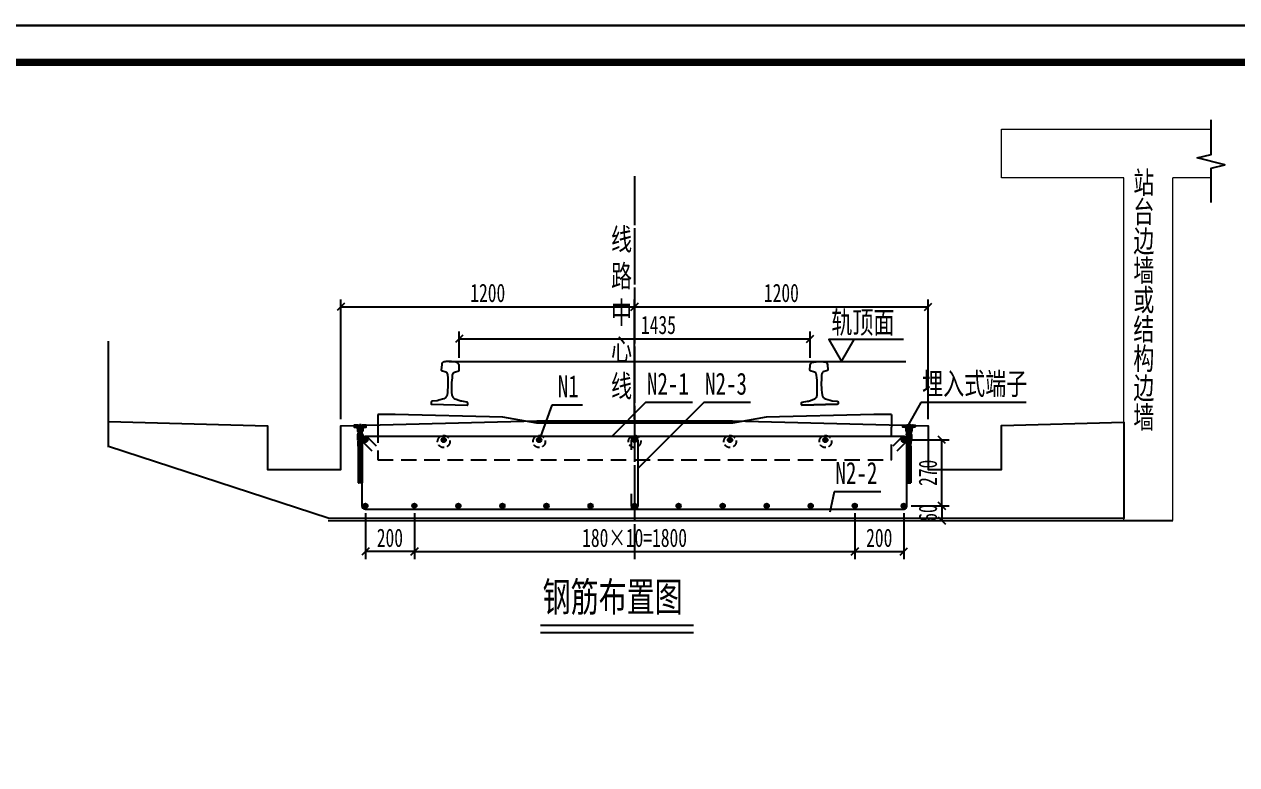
# Model space of a CAD drawing. Header units: millimetres. Extents: x 21769 to 40680, y -6403 to 2518.
# Drawn here: x 28775 to 33730, y -510 to 2518 of the extents above; entities that cross this region are included whole.
import ezdxf
from ezdxf.enums import TextEntityAlignment as Align

# ---------------------------------------------------------------- set-up
doc = ezdxf.new("R2010")
doc.units = ezdxf.units.MM
for name, pattern in [('CENTER', [4.1, 3, -0.5, 0.1, -0.5]), ('DASHED', [19.05, 12.7, -6.35]), ('DOTE', [2.42, 2, -0.2, 0.02, -0.2])]:
    doc.linetypes.add(name, pattern=pattern)
doc.layers.get('Defpoints').update_dxf_attribs({"color": 250})
doc.layers.add('00结构0.18mm淡显直线', color=8, linetype='Continuous', lineweight=0)
for name, color, linetype in [('DOT', 6, 'DOTE'), ('GesoftDrawFrameFrameBlockLayer', 7, 'Continuous'), ('GesoftDrawFrameInLineLayer', 85, 'Continuous'), ('GesoftDrawFrameOutLineLayer', 180, 'Continuous'), ('GesoftDrawFrameTitleLayer', 7, 'Continuous'), ('标注', 3, 'Continuous'), ('粗实线', 4, 'Continuous'), ('钢筋', 4, 'Continuous')]:
    doc.layers.add(name, color=color, linetype=linetype)
doc.styles.add('宋体', font='SimSun.ttf', dxfattribs={"width": 0.7})
doc.styles.add('宋体样式', font='SimSun.ttf', dxfattribs={"width": 0.8})
doc.styles.add('条形码', font='BC_C39.FBC', dxfattribs={"height": 11})
doc.dimstyles.new('1比30', dxfattribs={"dimscale": 30, "dimtxt": 2.5, "dimasz": 1, "dimexe": 1, "dimexo": 1, "dimtad": 3, "dimdec": 0, "dimzin": 0, "dimdsep": 46, "dimtxsty": '宋体', "dimblk": 'OBLIQUE', "dimcen": 0.09, "dimadec": 0, "dimazin": 0, "dimtfac": 1, "dimtdec": 0, "dimtix": 1, "dimtofl": 0, "dimtmove": 0, "dimatfit": 3, "dimfxl": 0, "dimtolj": 1, "dimtzin": 0, "dimarcsym": 0})

# ---------------------------------------------------------------- blocks, each defined once
blk = doc.blocks.new('0.5_a62b9566ca06c089707f3cd6e7db1683')
at = {"layer": 'GesoftDrawFrameInLineLayer', "color": 0, "const_width": 1}
blk.add_lwpolyline([(0, 0), (0, 287), (-600, 287), (-600, 0), (0, 0)], dxfattribs=at)
at = {"layer": 'GesoftDrawFrameOutLineLayer', "color": 0, "const_width": 0.35}
blk.add_lwpolyline([(5, -5), (5, 292), (-625, 292), (-625, -5), (5, -5)], dxfattribs=at)
blk = doc.blocks.new('GESOFT00000000NEW_049a35bf7f0736cc4250df00ece10f93_a62b9566ca06c089707f3cd6e7db1683_2e1cf7a908f61d0b50dc33cccab90907')
at = {"layer": 'GesoftDrawFrameFrameBlockLayer'}
blk.add_blockref('0.5_a62b9566ca06c089707f3cd6e7db1683', (0, 0), dxfattribs=at)
at = {"layer": 'GesoftDrawFrameTitleLayer', "color": 7, "style": '条形码', "width": 2}
blk.add_attdef('BARCODE', (-2.8, 60.5), '', height=6, rotation=90, dxfattribs=at)
at = {"layer": 'GesoftDrawFrameTitleLayer', "style": '宋体样式'}
for tag, height, width, p in [('GCMC0', 3.6, 0.8, (-40, 43.4)), ('SHEJI', 2.5, 0.8, (-154, 35.2)), ('SHEJI2', 2.5, 0.8, (-137.76, 35.27)), ('SJJD', 2.5, 0.8, (-14, 34.4)), ('JIAOHE', 2.5, 0.8, (-154, 28.8)), ('JIAOHE2', 2.5, 0.8, (-137.61, 28.83)), ('VERSION0', 2.5, 0.8, (-14, 26.4)), ('ZTSD', 2.5, 0.8, (-190, 24)), ('ZYFZR1', 2.5, 0.8, (-154, 22.4)), ('ZYFZR2', 2.5, 0.8, (-137.76, 22.24)), ('CEMING', 4, 0.7, (-84, 22.59)), ('BILI', 2.5, 0.8, (-14, 18.4)), ('XMFZR1', 2.5, 0.8, (-154, 16)), ('XMFZR2', 2.5, 0.8, (-137.98, 16.22)), ('DOCNAME0', 3.5, 0.9, (-84, 13.27)), ('RIQI', 2.5, 0.8, (-14, 10.4)), ('SENHE', 2.5, 0.8, (-154, 9.6)), ('SENHE2', 2.5, 0.8, (-137.41, 9.52)), ('DOCNAME2', 3.5, 0.9, (-84, 9.42)), ('XTSD', 2.5, 0.8, (-190, 4.8)), ('SENDING2', 2.5, 0.8, (-137.41, 3.81)), ('PAGENUMBER', 2.5, 0.8, (-31.78, 3.83)), ('PAGECOUNT', 2.5, 0.8, (-10.8, 3.83)), ('SENDING', 2.5, 0.8, (-154, 3.2)), ('TUHAO', 2.5, 0.8, (-91.5, 3.2)), ('PROJECTNO', 2.5, 0.8, (-47.5, 3.2))]:
    blk.add_attdef(tag, text='', height=height, dxfattribs=dict(at, width=width)).set_placement(p, align=Align.MIDDLE_CENTER)
blk.add_attdef('PIANMING', text='', height=4, dxfattribs=at).set_placement((-84, 31.09), align=Align.MIDDLE_CENTER)
blk = doc.blocks.new('Sleeper')
for p, q in [((-1050, 35.5), (-1050, -16.25)), ((1050, 35.5), (1050, -16.25))]:
    blk.add_line(p, q)
blk.add_lwpolyline([(1050, 35.5), (978, 35.5), (538, 24.5), (400, 0), (0, 0), (-400, 0), (-538, 24.5), (-978, 35.5), (-1050, 35.5)])
at = {"linetype": 'DASHED', "ltscale": 5}
blk.add_lwpolyline([(-1050, -16.25), (-1050, -150), (0, -150), (1050, -150), (1050, -16.25)], dxfattribs=at)
at = {"linetype": 'DASHED', "ltscale": 2}
for centre in [(-780, -75), (-390, -75), (0, -75), (390, -75), (780, -75)]:
    blk.add_circle(centre, 25, dxfattribs=at)
blk = doc.blocks.new('埋入式端子-2')
at = {"color": 2, "linetype": 'CENTER', "ltscale": 10}
blk.add_line((0, 0), (0, -242.2), dxfattribs=at)
at = {"color": 2, "ltscale": 0.03}
for p, q in [((-25, -6.9), (-25, -12.4)), ((-19.7, -13.9), (-25, -8.6)), ((-23.4, -13.9), (-25, -12.3)), ((-21, -5.9), (-24, -5.9)), ((-15, -14.9), (-24, -5.9)), ((-23.5, -13.9), (-17.5, -13.9)), ((-21, -6.2), (-21, -5.9)), ((-19.5, -6.7), (-20.5, -6.7)), ((-19.5, -5.9), (-19.5, -6.7)), ((-16.5, -5.9), (-19.5, -5.9)), ((-8.5, -17.7), (-19.5, -6.7)), ((-17.5, -13.9), (-17.5, -13.9)), ((-16.5, -6), (-16.6, -5.9)), ((-16.5, -6.7), (-16.5, -5.9)), ((-15.5, -6.7), (-16.5, -6.7)), ((-16.5, -14.9), (-13.5, -14.9)), ((-8.5, -14), (-15.8, -6.7)), ((-15, -5.9), (-15, -6.2)), ((-8.5, -5.9), (-15, -5.9)), ((-8.5, -10.3), (-12.9, -5.9)), ((-11.5, -16.9), (-11.5, -29.4)), ((-8.5, -21.4), (-11.5, -18.4)), ((-7.4, -26.2), (-11.5, -22.1)), ((0, -37.3), (-11.5, -25.8)), ((-10.2, -30.9), (-11.5, -29.5)), ((-10.7, -45.6), (-10.7, -64.6)), ((0, -59.6), (-10.7, -48.9)), ((10.2, -66.1), (-10.6, -45.2)), ((-10, -30.9), (-9.9, -30.9)), ((0, -52.2), (-9.3, -42.8)), ((-8.5, -6.5), (-9.2, -5.9)), ((0, -48.5), (-8.6, -39.8)), ((-7.4, -7), (-8.5, -5.9)), ((-8.5, -23.9), (-8.5, -5.9)), ((8.5, -23.9), (-8.5, -23.9)), ((-8.4, -32.4), (-8.4, -38.5)), ((0, -41), (-8.4, -32.7)), ((0, -44.7), (-8.4, -36.4)), ((-7.4, -28.9), (-7.4, -7)), ((-7.4, -7), (7.4, -7)), ((0, -34.3), (-7.4, -28.9)), ((7.4, -28.9), (-7.4, -28.9)), ((7.4, -28.9), (0, -34.3)), ((10.7, -48), (0, -37.3)), ((10.7, -51.7), (0, -41)), ((10.7, -55.4), (0, -44.7)), ((10.7, -59.1), (0, -48.5)), ((9.4, -43), (0.4, -34)), ((8.4, -38.2), (2.5, -32.4)), ((8.4, -34.5), (4.7, -30.9)), ((8.8, -31.3), (6.8, -29.3)), ((8.5, -5.9), (7.4, -7)), ((7.4, -7), (7.4, -28.9)), ((11.3, -30.1), (7.4, -26.2)), ((8.4, -38.5), (8.4, -32.4)), ((24, -5.9), (8.5, -5.9)), ((8.5, -23.9), (8.5, -5.9)), ((14.7, -14.9), (8.5, -8.7)), ((11.8, -15.8), (8.5, -12.4)), ((11.5, -19.1), (8.5, -16.1)), ((11.5, -22.8), (8.5, -19.8)), ((11.5, -26.5), (8.5, -23.5)), ((17.5, -14), (9.4, -5.9)), ((9.9, -30.9), (10, -30.9)), ((10.7, -45.6), (10.7, -64.6)), ((11.5, -29.4), (11.5, -16.9)), ((21, -13.8), (13.1, -5.9)), ((13.5, -14.9), (16.5, -14.9)), ((21, -10.1), (16.8, -5.9)), ((17.5, -13.9), (23.5, -13.9)), ((25, -6.7), (21, -6.7)), ((21, -6.9), (21, -13.9)), ((25, -7), (21, -7)), ((25, -12.4), (25, -6.9)), ((0, -63.3), (-10.7, -52.6)), ((0, -67), (-10.7, -56.3)), ((0, -70.7), (-10.7, -60)), ((0, -74.4), (-10.7, -63.8)), ((0, -78.2), (-8.9, -69.3)), ((-8.4, -91.1), (-8.4, -72)), ((0, -81.9), (-8.4, -73.5)), ((0, -85.6), (-8.4, -77.2)), ((0, -89.3), (-8.4, -80.9)), ((8.4, -101.4), (-8.4, -84.7)), ((8.4, -105.1), (-8.4, -88.4)), ((-8.4, -91.1), (-8.4, -97.8)), ((-3.2, -97.2), (-8.4, -92.1)), ((8.4, -108.8), (-8.4, -92.1)), ((0, -104.1), (-8.4, -95.8)), ((-8.4, -97.8), (-8.4, -241.2)), ((10.7, -62.9), (0, -52.2)), ((9, -68.6), (0, -59.6)), ((8.4, -71.7), (0, -63.3)), ((8.4, -75.4), (0, -67)), ((8.4, -79.1), (0, -70.7)), ((8.4, -82.8), (0, -74.4)), ((8.4, -86.5), (0, -78.2)), ((8.4, -90.2), (0, -81.9)), ((7.6, -93.2), (0, -85.6)), ((8.4, -97.6), (0, -89.3)), ((0.6, -93.6), (0, -93)), ((8.4, -105.1), (0.9, -97.6)), ((8.4, -101.4), (3.3, -96.3)), ((8.4, -72), (8.4, -91.1)), ((8.4, -91.1), (8.4, -241.2)), ((-8.4, -124.2), (-8.8, -123.8)), ((0, -107.9), (-8.4, -99.5)), ((0, -111.6), (-8.4, -103.2)), ((0, -115.3), (-8.4, -106.9)), ((0, -119), (-8.4, -110.6)), ((0, -122.7), (-8.4, -114.4)), ((0, -126.4), (-8.4, -118.1)), ((0, -130.1), (-8.4, -121.8)), ((0, -133.8), (-8.4, -125.5)), ((0, -137.6), (-8.4, -129.2)), ((8.4, -149.6), (-8.4, -132.9)), ((8.4, -153.3), (-8.4, -136.6)), ((8.4, -157), (-8.4, -140.3)), ((8.4, -160.8), (-8.4, -144.1)), ((8.4, -164.5), (-8.4, -147.8)), ((0, -100.4), (-0.4, -100)), ((8.4, -112.5), (0, -104.1)), ((8.4, -116.2), (0, -107.9)), ((8.4, -119.9), (0, -111.6)), ((8.4, -123.6), (0, -115.3)), ((8.4, -127.3), (0, -119)), ((8.4, -131.1), (0, -122.7)), ((8.4, -134.8), (0, -126.4)), ((8.4, -138.5), (0, -130.1)), ((8.4, -142.2), (0, -133.8)), ((8.4, -145.9), (0, -137.6)), ((7.6, -152.6), (0, -145)), ((-8.4, -150.5), (-8.4, -157.2)), ((-3.2, -156.6), (-8.4, -151.5)), ((8.4, -168.2), (-8.4, -151.5)), ((0, -163.5), (-8.4, -155.2)), ((0, -167.3), (-8.4, -158.9)), ((0, -171), (-8.4, -162.6)), ((0, -174.7), (-8.4, -166.3)), ((0, -178.4), (-8.4, -170)), ((0, -182.1), (-8.4, -173.8)), ((0, -185.8), (-8.4, -177.5)), ((0, -189.5), (-8.4, -181.2)), ((0, -193.2), (-8.4, -184.9)), ((0, -196.9), (-8.4, -188.6)), ((8.4, -209), (-8.4, -192.3)), ((8.4, -212.7), (-8.4, -196)), ((0, -159.8), (-0.4, -159.4)), ((0.6, -153), (0, -152.4)), ((8.4, -171.9), (0, -163.5)), ((8.4, -175.6), (0, -167.3)), ((8.4, -179.3), (0, -171)), ((8.4, -183), (0, -174.7)), ((8.4, -186.7), (0, -178.4)), ((8.4, -190.5), (0, -182.1)), ((8.4, -194.2), (0, -185.8)), ((8.4, -197.9), (0, -189.5)), ((8.4, -201.6), (0, -193.2)), ((8.4, -205.3), (0, -196.9)), ((8.4, -164.5), (0.9, -157)), ((8.4, -160.8), (3.3, -155.7)), ((8.4, -150.5), (8.4, -157.6)), ((8.4, -216.4), (-8.4, -199.7)), ((8.4, -220.1), (-8.4, -203.4)), ((8.4, -223.9), (-8.4, -207.2)), ((-8.4, -209.9), (-8.4, -216.6)), ((-3.2, -216), (-8.4, -210.9)), ((8.4, -227.6), (-8.4, -210.9)), ((0, -222.9), (-8.4, -214.6)), ((0, -226.6), (-8.4, -218.3)), ((8.4, -238.7), (-8.4, -222)), ((7.2, -241.2), (-8.4, -225.7)), ((3.4, -241.2), (-8.4, -229.4)), ((0, -241.5), (-8.4, -233.1)), ((-4, -241.2), (-8.4, -236.9)), ((8.3, -241.2), (-8.4, -241.2)), ((-8.4, -241.2), (-7.4, -242.2)), ((7.3, -242.2), (-7.4, -242.2)), ((0, -219.2), (-0.4, -218.8)), ((7.6, -212), (0, -204.4)), ((0.6, -212.4), (0, -211.8)), ((8.4, -231.3), (0, -222.9)), ((8.4, -235), (0, -226.6)), ((8.4, -223.9), (0.9, -216.4)), ((8.3, -241.2), (7.3, -242.2))]:
    blk.add_line(p, q, dxfattribs=at)
at = {"color": 2}
for p, q in [((-19.5, -5.9), (-21, -5.9)), ((-16.5, -5.9), (-15, -5.9)), ((-15, -5.9), (-15, -5.9)), ((-8.5, -5.9), (8.5, -5.9)), ((17.5, -13.9), (17.5, -13.9))]:
    blk.add_line(p, q, dxfattribs=at)
at = {"color": 2, "ltscale": 0.03}
for centre, radius, start, end in [((-24, -6.9), 1, 90, 180), ((-23.5, -12.4), 1.5, 180, 270), ((-20.5, -6.2), 0.5, 180, 270), ((-16.5, -13.9), 1, 180, 270), ((-15.5, -6.2), 0.5, 270, 0), ((-13.5, -16.9), 2, 0, 90), ((-10, -29.4), 1.5, 180, 270), ((-9.9, -32.4), 1.5, 0, 90), ((9.9, -32.4), 1.5, 90, 180), ((10, -29.4), 1.5, 270, 0), ((9.1, -45.6), 1.6, 0, 38.3125), ((13.5, -16.9), 2, 90, 180), ((16.5, -13.9), 1, 270, 0), ((20, -6.9), 1, 0, 90), ((23.5, -12.4), 1.5, 270, 0), ((24, -6.9), 1, 0, 90), ((8.3, -64.6), 2.4, 323.4468, 0)]:
    blk.add_arc(centre, radius, start, end, dxfattribs=at)
at = {"color": 2}
for centre, radius, start, end in [((-9.1, -45.6), 1.6, 141.6875, 180), ((-8.3, -64.6), 2.4, 180, 216.5532)]:
    blk.add_arc(centre, radius, start, end, dxfattribs=at)
at = {"color": 2, "ltscale": 0.03}
for points in [[(-10.3, -44.6), (-8.8, -42.7), (-8.9, -40.6), (-8.4, -38.5)], [(10.3, -44.6), (8.8, -42.7), (8.9, -40.6), (8.4, -38.5)], [(-10.2, -66), (-8.8, -67.9), (-8.9, -70), (-8.4, -72)], [(10.2, -66), (8.8, -67.9), (8.9, -70), (8.4, -72)]]:
    blk.add_open_spline(points, degree=3, dxfattribs=at)
blk = doc.blocks.new('_Oblique')
at = {"color": 0, "linetype": 'ByBlock', "lineweight": -2}
blk.add_line((-0.5, -0.5), (0.5, 0.5), dxfattribs=at)
blk = doc.blocks.new('*D52')
at = {"layer": 'Defpoints', "color": 0, "transparency": 16777216}
for p in [(30368.9, 549.3), (32168.9, 549.3), (32168.9, 361.5)]:
    blk.add_point(p, dxfattribs=at)
at = {"layer": '标注', "color": 0, "lineweight": -2, "transparency": 16777216}
for p, q in [((30368.9, 519.3), (30368.9, 331.5)), ((32168.9, 519.3), (32168.9, 331.5)), ((30368.9, 361.5), (32168.9, 361.5))]:
    blk.add_line(p, q, dxfattribs=at)
at = {"layer": '标注', "color": 0, "lineweight": -2, "transparency": 16777216, "xscale": 30, "yscale": 30, "zscale": 30, "rotation": 180}
blk.add_blockref('_Oblique', (30368.9, 361.5), dxfattribs=at)
at = {"layer": '标注', "color": 0, "lineweight": -2, "transparency": 16777216, "xscale": 30, "yscale": 30, "zscale": 30}
blk.add_blockref('_Oblique', (32168.9, 361.5), dxfattribs=at)
at = {"layer": '标注', "color": 0, "transparency": 16777216, "insert": (31268.9, 417.8), "char_height": 75, "attachment_point": 5, "style": '宋体'}
blk.add_mtext('\\A1;180×10=1800', dxfattribs=at)
blk = doc.blocks.new('*D53')
at = {"layer": 'Defpoints', "color": 0, "transparency": 16777216}
for p in [(32168.9, 549.3), (32368.9, 548.8), (32368.9, 361.5)]:
    blk.add_point(p, dxfattribs=at)
at = {"layer": '标注', "color": 0, "lineweight": -2, "transparency": 16777216}
for p, q in [((32168.9, 519.3), (32168.9, 331.5)), ((32368.9, 518.8), (32368.9, 331.5)), ((32168.9, 361.5), (32368.9, 361.5))]:
    blk.add_line(p, q, dxfattribs=at)
at = {"layer": '标注', "color": 0, "lineweight": -2, "transparency": 16777216, "xscale": 30, "yscale": 30, "zscale": 30, "rotation": 180}
blk.add_blockref('_Oblique', (32168.9, 361.5), dxfattribs=at)
at = {"layer": '标注', "color": 0, "lineweight": -2, "transparency": 16777216, "xscale": 30, "yscale": 30, "zscale": 30}
blk.add_blockref('_Oblique', (32368.9, 361.5), dxfattribs=at)
at = {"layer": '标注', "color": 0, "transparency": 16777216, "insert": (32268.9, 417.8), "char_height": 75, "attachment_point": 5, "style": '宋体'}
blk.add_mtext('\\A1;200', dxfattribs=at)
blk = doc.blocks.new('*D54')
at = {"layer": 'Defpoints', "color": 0, "transparency": 16777216}
for p in [(31268.9, 1362.8), (30068.9, 872.7), (31268.9, 872.7)]:
    blk.add_point(p, dxfattribs=at)
at = {"layer": '标注', "color": 0, "lineweight": -2, "transparency": 16777216}
for p, q in [((30068.9, 902.7), (30068.9, 1392.8)), ((31268.9, 902.7), (31268.9, 1392.8)), ((30068.9, 1362.8), (31268.9, 1362.8))]:
    blk.add_line(p, q, dxfattribs=at)
at = {"layer": '标注', "color": 0, "lineweight": -2, "transparency": 16777216, "xscale": 30, "yscale": 30, "zscale": 30, "rotation": 180}
blk.add_blockref('_Oblique', (30068.9, 1362.8), dxfattribs=at)
at = {"layer": '标注', "color": 0, "lineweight": -2, "transparency": 16777216, "xscale": 30, "yscale": 30, "zscale": 30}
blk.add_blockref('_Oblique', (31268.9, 1362.8), dxfattribs=at)
at = {"layer": '标注', "color": 0, "transparency": 16777216, "insert": (30668.9, 1419), "char_height": 75, "attachment_point": 5, "style": '宋体'}
blk.add_mtext('\\A1;1200', dxfattribs=at)
blk = doc.blocks.new('*D55')
at = {"layer": 'Defpoints', "color": 0, "transparency": 16777216}
for p in [(32468.9, 1362.8), (31268.9, 872.7), (32468.9, 872.7)]:
    blk.add_point(p, dxfattribs=at)
at = {"layer": '标注', "color": 0, "lineweight": -2, "transparency": 16777216}
for p, q in [((31268.9, 902.7), (31268.9, 1392.8)), ((32468.9, 902.7), (32468.9, 1392.8)), ((31268.9, 1362.8), (32468.9, 1362.8))]:
    blk.add_line(p, q, dxfattribs=at)
at = {"layer": '标注', "color": 0, "lineweight": -2, "transparency": 16777216, "xscale": 30, "yscale": 30, "zscale": 30, "rotation": 180}
blk.add_blockref('_Oblique', (31268.9, 1362.8), dxfattribs=at)
at = {"layer": '标注', "color": 0, "lineweight": -2, "transparency": 16777216, "xscale": 30, "yscale": 30, "zscale": 30}
blk.add_blockref('_Oblique', (32468.9, 1362.8), dxfattribs=at)
at = {"layer": '标注', "color": 0, "transparency": 16777216, "insert": (31868.9, 1419), "char_height": 75, "attachment_point": 5, "style": '宋体'}
blk.add_mtext('\\A1;1200', dxfattribs=at)
blk = doc.blocks.new('*D51')
at = {"layer": 'Defpoints', "color": 0, "transparency": 16777216}
for p in [(31986.5, 1231.9), (30551.4, 1123.6), (31986.5, 1123.6)]:
    blk.add_point(p, dxfattribs=at)
at = {"layer": '标注', "color": 0, "lineweight": -2, "transparency": 16777216}
for p, q in [((30551.4, 1153.6), (30551.4, 1261.9)), ((31986.5, 1153.6), (31986.5, 1261.9)), ((30551.4, 1231.9), (31986.5, 1231.9))]:
    blk.add_line(p, q, dxfattribs=at)
at = {"layer": '标注', "color": 0, "lineweight": -2, "transparency": 16777216, "xscale": 30, "yscale": 30, "zscale": 30, "rotation": 180}
blk.add_blockref('_Oblique', (30551.4, 1231.9), dxfattribs=at)
at = {"layer": '标注', "color": 0, "lineweight": -2, "transparency": 16777216, "xscale": 30, "yscale": 30, "zscale": 30}
blk.add_blockref('_Oblique', (31986.5, 1231.9), dxfattribs=at)
at = {"layer": '标注', "color": 0, "transparency": 16777216, "insert": (31366.4, 1288.2), "char_height": 75, "attachment_point": 5, "style": '宋体'}
blk.add_mtext('\\A1;1435', dxfattribs=at)
blk = doc.blocks.new('*D56')
at = {"layer": 'Defpoints', "color": 0, "transparency": 16777216}
for p in [(30168.9, 548.8), (30368.9, 549.3), (30168.9, 361.5)]:
    blk.add_point(p, dxfattribs=at)
at = {"layer": '标注', "color": 0, "lineweight": -2, "transparency": 16777216}
for p, q in [((30168.9, 518.8), (30168.9, 331.5)), ((30368.9, 519.3), (30368.9, 331.5)), ((30368.9, 361.5), (30168.9, 361.5))]:
    blk.add_line(p, q, dxfattribs=at)
at = {"layer": '标注', "color": 0, "lineweight": -2, "transparency": 16777216, "xscale": 30, "yscale": 30, "zscale": 30, "rotation": 180}
blk.add_blockref('_Oblique', (30168.9, 361.5), dxfattribs=at)
at = {"layer": '标注', "color": 0, "lineweight": -2, "transparency": 16777216, "xscale": 30, "yscale": 30, "zscale": 30}
blk.add_blockref('_Oblique', (30368.9, 361.5), dxfattribs=at)
at = {"layer": '标注', "color": 0, "transparency": 16777216, "insert": (30268.9, 417.8), "char_height": 75, "attachment_point": 5, "style": '宋体'}
blk.add_mtext('\\A1;200', dxfattribs=at)
blk = doc.blocks.new('*D57')
at = {"layer": 'Defpoints', "color": 0, "transparency": 16777216}
for p in [(32368.9, 549.3), (32368.9, 489.3), (32524.2, 489.3)]:
    blk.add_point(p, dxfattribs=at)
at = {"layer": '标注', "color": 0, "lineweight": -2, "transparency": 16777216}
for p, q in [((32398.9, 549.3), (32554.2, 549.3)), ((32524.2, 549.3), (32524.2, 489.3)), ((32398.9, 489.3), (32554.2, 489.3))]:
    blk.add_line(p, q, dxfattribs=at)
at = {"layer": '标注', "color": 0, "lineweight": -2, "transparency": 16777216, "xscale": 30, "yscale": 30, "zscale": 30}
for p, rotation in [((32524.2, 549.3), 90), ((32524.2, 489.3), 270)]:
    blk.add_blockref('_Oblique', p, dxfattribs=dict(at, rotation=rotation))
at = {"layer": '标注', "color": 0, "transparency": 16777216, "insert": (32467.9, 519.3), "char_height": 75, "attachment_point": 5, "rotation": 90, "style": '宋体'}
blk.add_mtext('\\A1;60', dxfattribs=at)
blk = doc.blocks.new('*D59')
at = {"color": 0, "lineweight": -2, "transparency": 16777216}
for p, q in [((32398.9, 818.7), (32554.2, 818.7)), ((32524.2, 548.8), (32524.2, 818.7)), ((32398.9, 548.8), (32554.2, 548.8))]:
    blk.add_line(p, q, dxfattribs=at)
at = {"layer": 'Defpoints', "color": 0, "transparency": 16777216}
for p in [(32368.9, 818.7), (32524.2, 818.7), (32368.9, 548.8)]:
    blk.add_point(p, dxfattribs=at)
at = {"color": 0, "lineweight": -2, "transparency": 16777216, "xscale": 30, "yscale": 30, "zscale": 30}
for p, rotation in [((32524.2, 818.7), 90), ((32524.2, 548.8), 270)]:
    blk.add_blockref('_Oblique', p, dxfattribs=dict(at, rotation=rotation))
at = {"color": 0, "transparency": 16777216, "insert": (32467.9, 683.8), "char_height": 75, "attachment_point": 5, "rotation": 90, "style": '宋体'}
blk.add_mtext('\\A1;270', dxfattribs=at)

msp = doc.modelspace()

# ---------------------------------------------------------------- hatches: boundary and pattern name
at = {"layer": '钢筋'}
h = msp.add_hatch(color=256, dxfattribs=at)
h.dxf.hatch_style = 1
h.paths.add_polyline_path([(30177.93, 817.74, 1), (30159.93, 817.74, 1)])
h = msp.add_hatch(color=256, dxfattribs=at)
h.dxf.hatch_style = 1
h.paths.add_polyline_path([(30497.93, 817.74, 1), (30479.93, 817.74, 1)])
h = msp.add_hatch(color=256, dxfattribs=at)
h.dxf.hatch_style = 1
h.paths.add_polyline_path([(30887.93, 817.74, 1), (30869.93, 817.74, 1)])
h = msp.add_hatch(color=256, dxfattribs=at)
h.dxf.hatch_style = 1
h.paths.add_polyline_path([(31277.93, 817.74, 1), (31259.93, 817.74, 1)])
h = msp.add_hatch(color=256, dxfattribs=at)
h.dxf.hatch_style = 1
h.paths.add_polyline_path([(31667.93, 817.74, 1), (31649.93, 817.74, 1)])
h = msp.add_hatch(color=256, dxfattribs=at)
h.dxf.hatch_style = 1
h.paths.add_polyline_path([(32057.93, 817.74, 1), (32039.93, 817.74, 1)])
h = msp.add_hatch(color=256, dxfattribs=at)
h.dxf.hatch_style = 1
h.paths.add_polyline_path([(32377.93, 817.74, 1), (32359.93, 817.74, 1)])
h = msp.add_hatch(color=256, dxfattribs=at)
h.dxf.hatch_style = 1
h.paths.add_polyline_path([(30177.93, 548.81, 1), (30159.93, 548.81, 1)])
h = msp.add_hatch(color=256, dxfattribs=at)
h.dxf.hatch_style = 1
h.paths.add_polyline_path([(30377.93, 549.32, 1), (30359.93, 549.32, 1)])
h = msp.add_hatch(color=256, dxfattribs=at)
h.dxf.hatch_style = 1
h.paths.add_polyline_path([(30557.93, 548.81, 1), (30539.93, 548.81, 1)])
h = msp.add_hatch(color=256, dxfattribs=at)
h.dxf.hatch_style = 1
h.paths.add_polyline_path([(30737.93, 548.81, 1), (30719.93, 548.81, 1)])
h = msp.add_hatch(color=256, dxfattribs=at)
h.dxf.hatch_style = 1
h.paths.add_polyline_path([(30917.93, 548.81, 1), (30899.93, 548.81, 1)])
h = msp.add_hatch(color=256, dxfattribs=at)
h.dxf.hatch_style = 1
h.paths.add_polyline_path([(31097.93, 548.81, 1), (31079.93, 548.81, 1)])
h = msp.add_hatch(color=256, dxfattribs=at)
h.dxf.hatch_style = 1
h.paths.add_polyline_path([(31277.93, 548.81, 1), (31259.93, 548.81, 1)])
h = msp.add_hatch(color=256, dxfattribs=at)
h.dxf.hatch_style = 1
h.paths.add_polyline_path([(31457.93, 548.81, 1), (31439.93, 548.81, 1)])
h = msp.add_hatch(color=256, dxfattribs=at)
h.dxf.hatch_style = 1
h.paths.add_polyline_path([(31637.93, 548.81, 1), (31619.93, 548.81, 1)])
h = msp.add_hatch(color=256, dxfattribs=at)
h.dxf.hatch_style = 1
h.paths.add_polyline_path([(31817.93, 548.81, 1), (31799.93, 548.81, 1)])
h = msp.add_hatch(color=256, dxfattribs=at)
h.dxf.hatch_style = 1
h.paths.add_polyline_path([(31997.93, 548.81, 1), (31979.93, 548.81, 1)])
h = msp.add_hatch(color=256, dxfattribs=at)
h.dxf.hatch_style = 1
h.paths.add_polyline_path([(32177.93, 549.32, 1), (32159.93, 549.32, 1)])
h = msp.add_hatch(color=256, dxfattribs=at)
h.dxf.hatch_style = 1
h.paths.add_polyline_path([(32377.93, 548.81, 1), (32359.93, 548.81, 1)])

# ---------------------------------------------------------------- linework, layer by layer
at = {"color": 3}
msp.add_line((29118.93, 788.59), (29118.93, 1221.43), dxfattribs=at)
for p, q in [((30511.36, 1138.74), (32377.56, 1138.68)), ((31952.92, 960.91), (32098.87, 964.56)), ((30016.73, 489.32), (33468.93, 489.32))]:
    msp.add_line(p, q)
at = {"ltscale": 0.8}
for points in [[(30462.18, 978.74), (30440.85, 976.91, 0.3821619), (30437.19, 973.02), (30437.03, 966.61, 0.4142136), (30438.98, 964.56), (30584.94, 960.91, 0.4142136), (30586.99, 962.86), (30587.15, 969.27, 0.3821619), (30583.69, 973.34), (30562.48, 976.23, -0.0526809), (30554.31, 978.24), (30536.32, 984.73, -0.2959714), (30523.15, 1002.06, -0.0505666), (30525.36, 1082.73, -0.0993426), (30528.5, 1092.06, -0.1861468), (30533.02, 1095.62), (30550.77, 1101.02, 0.3409339), (30552.19, 1103.01), (30551.39, 1123.6, 0.334739), (30541.65, 1135.84, 0.0484879), (30526.35, 1138.23, 0.0083356), (30516.36, 1138.68, 0.0083356), (30506.36, 1138.73, 0.0484879), (30490.96, 1137.11, 0.334739), (30480.61, 1125.37), (30478.79, 1104.84, 0.3409339), (30480.11, 1102.79), (30497.5, 1096.53, -0.1885271), (30501.91, 1092.72, -0.0993426), (30504.57, 1083.25, -0.0505666), (30502.75, 1002.57, -0.2959714), (30488.73, 985.92), (30469.58, 980.24, -0.050385), (30461.68, 978.73)], [(32075.67, 978.74), (32097.01, 976.91, -0.3821619), (32100.66, 973.02), (32100.82, 966.61, -0.4142136), (32098.87, 964.56), (31952.92, 960.91, -0.4142136), (31950.87, 962.86), (31950.71, 969.27, -0.3821619), (31954.17, 973.34), (31975.38, 976.23, 0.0526809), (31983.54, 978.24), (32001.54, 984.73, 0.2959714), (32014.71, 1002.06, 0.0505666), (32012.49, 1082.73, 0.0993426), (32009.36, 1092.06, 0.1861468), (32004.84, 1095.62), (31987.09, 1101.02, -0.3409339), (31985.67, 1103.01), (31986.46, 1123.6, -0.334739), (31996.21, 1135.84, -0.0484879), (32011.51, 1138.23, -0.0083356), (32021.5, 1138.68, -0.0083356), (32031.5, 1138.73, -0.0484879), (32046.89, 1137.11, -0.334739), (32057.24, 1125.37), (32059.06, 1104.84, -0.3409339), (32057.75, 1102.79), (32040.36, 1096.53, 0.1885271), (32035.95, 1092.72, 0.0993426), (32033.29, 1083.25, 0.0505666), (32035.1, 1002.57, 0.2959714), (32049.12, 985.92), (32068.27, 980.24, 0.050385), (32076.17, 978.73)]]:
    msp.add_lwpolyline(points, format="xyb", dxfattribs=at)
at = {"layer": '00结构0.18mm淡显直线'}
msp.add_line((33468.93, 489.32), (33468.93, 1889.32), dxfattribs=at)
for points in [[(33268.93, 489.32), (33268.93, 1889.32), (32768.93, 1889.32), (32768.93, 2089.32), (33625.09, 2089.32)], [(33625.09, 1889.32), (33468.93, 1889.32)]]:
    msp.add_lwpolyline(points, dxfattribs=at)
at = {"layer": 'DOT', "ltscale": 100}
for p, q in [((31268.93, 1896.2), (31268.93, 381.23)), ((31268.93, 1683.81), (31268.93, 330.49))]:
    msp.add_line(p, q, dxfattribs=at)
at = {"layer": '标注'}
for p, q in [((30930.37, 960.53), (30878.93, 817.74)), ((31056.22, 960.53), (30930.37, 960.53)), ((31314.17, 970.81), (31174.1, 830.74)), ((31551.62, 970.81), (31281.93, 701.12)), ((31505.61, 970.81), (31314.17, 970.81)), ((31743.06, 970.81), (31551.62, 970.81)), ((32438.89, 970.81), (32390.36, 884.59)), ((32869.36, 970.81), (32438.89, 970.81)), ((32084.48, 605.78), (32067.1, 522.76)), ((32275.92, 605.78), (32084.48, 605.78)), ((30884.15, 31.42), (31509.85, 31.42))]:
    msp.add_line(p, q, dxfattribs=at)
at = {"layer": '标注', "color": 4}
msp.add_line((30884.15, 61.42), (31509.85, 61.42), dxfattribs=at)
at = {"layer": '标注', "color": 3}
msp.add_lwpolyline([(33625.09, 1788.98), (33625.09, 1929.6), (33681.34, 1943.66), (33568.85, 1971.78), (33625.09, 1985.84), (33625.09, 2126.46)], dxfattribs=at)
at = {"layer": '标注'}
msp.add_lwpolyline([(32368.13, 1228.65), (32062.48, 1228.65), (32114.42, 1138.68), (32166.36, 1228.65)], dxfattribs=at)
at = {"layer": '粗实线', "color": 0}
msp.add_lwpolyline([(30016.73, 497.78), (29118.93, 791.04), (29118.93, 893.29), (29768.93, 875.8), (29768.93, 697.74), (30068.93, 697.74), (30068.93, 875.8), (30868.93, 895.8), (31668.93, 895.8), (32468.93, 875.8), (32468.93, 697.72), (32768.93, 697.72), (32768.93, 877.8), (33268.93, 890.3), (33268.93, 497.74)], close=True, dxfattribs=at)
at = {"layer": '钢筋'}
for p, q in [((30155.93, 818.74), (30154.51, 630.18)), ((30213.48, 792.58), (30178.12, 827.94)), ((31255.93, 777.74), (31255.93, 817.74)), ((31281.93, 817.74), (31281.93, 606.01)), ((32359.74, 827.94), (32324.38, 792.58)), ((32381.93, 631.31), (32381.93, 818.74)), ((30154.51, 630.18), (30154.24, 549.07)), ((31255.93, 547.73), (31255.93, 597.74)), ((31281.93, 606.01), (31281.93, 547.73)), ((32381.93, 547.92), (32381.93, 631.31)), ((30168.03, 534.81), (32370.52, 534.81))]:
    msp.add_line(p, q, dxfattribs=at)
msp.add_lwpolyline([(32342.76, 774.2), (32378.12, 809.55, 0.6681786), (32368.93, 831.74), (30168.93, 831.74, 0.6681786), (30159.74, 809.55), (30195.09, 774.2)], format="xyb", dxfattribs=at)
for centre in [(30168.93, 817.74), (30488.93, 817.74), (30878.93, 817.74), (31268.93, 817.74), (31658.93, 817.74), (32048.93, 817.74), (32368.93, 817.74), (30168.93, 548.81), (30368.93, 549.32), (30548.93, 548.81), (30728.93, 548.81), (30908.93, 548.81), (31088.93, 548.81), (31268.93, 548.81), (31448.93, 548.81), (31628.93, 548.81), (31808.93, 548.81), (31988.93, 548.81), (32168.93, 549.32), (32368.93, 548.81)]:
    msp.add_circle(centre, 9, dxfattribs=at)
for centre, radius, start, end in [((30168.93, 818.74), 13, 45, 180), ((31268.93, 817.74), 13, 0, 180), ((32368.93, 818.74), 13, 0, 135), ((30169.55, 550.08), 15.35, 183.78542, 264.32188), ((31268.93, 547.73), 13, 180, 360), ((32366.39, 549.92), 15.67, 285.28379, 352.63973)]:
    msp.add_arc(centre, radius, start, end, dxfattribs=at)

# ---------------------------------------------------------------- block references
at = {"xscale": 30, "yscale": 30, "zscale": 30}
msp.add_blockref('GESOFT00000000NEW_049a35bf7f0736cc4250df00ece10f93_a62b9566ca06c089707f3cd6e7db1683_2e1cf7a908f61d0b50dc33cccab90907', (40524.71, -6247.41), dxfattribs=at)
msp.add_blockref('Sleeper', (31269.08, 886.76))
at = {"rotation": 0.0597375431637939}
msp.add_blockref('埋入式端子-2', (30147.5, 884.59), dxfattribs=at)
at = {"xscale": -1, "rotation": 359.940263245697}
msp.add_blockref('埋入式端子-2', (32390.36, 884.59), dxfattribs=at)

# ---------------------------------------------------------------- texts
at = {"layer": 'DOT', "insert": (31172.64, 1683.81), "char_height": 90, "attachment_point": 1, "style": '宋体'}
msp.add_mtext_dynamic_manual_height_columns('线路中心线', width=136.8398, gutter_width=600, heights=[0], dxfattribs=at)
at = {"layer": '标注', "style": '宋体', "width": 0.7}
for s, height, p in [('轨顶面', 90, (32073.06, 1253.93)), ('N2-1', 90, (31319.43, 1003.27)), ('N2-3', 90, (31556.87, 1003.27)), ('埋入式端子', 90, (32444.14, 1003.27)), ('N1', 90, (30954.88, 992.98)), ('N2-2', 90, (32089.74, 638.24)), ('钢筋布置图', 120, (30893.1, 116.51))]:
    msp.add_text(s, height=height, dxfattribs=at).set_placement(p)
at = {"layer": '标注', "color": 3, "insert": (33307.21, 1915.95, -1537.56), "char_height": 90, "attachment_point": 1, "line_spacing_factor": 0.8, "style": '宋体'}
msp.add_mtext_dynamic_manual_height_columns('站台边墙或结构边墙', width=90, gutter_width=600, heights=[0], dxfattribs=at)

# ---------------------------------------------------------------- dimensions: what is measured, and where the dimension line sits
at = {"color": 3}
dim = msp.add_linear_dim(base=(32524.17, 818.74), p1=(32368.93, 548.81), p2=(32368.93, 818.74), angle=90, dimstyle='1比30', override={"dimfxl": 500, "dimfxlon": 1}, dxfattribs=at)
dim.commit()
dim.dimension.update_dxf_attribs({"geometry": '*D59', "text_midpoint": (32467.92, 683.78)})
at = {"layer": '标注'}
dim = msp.add_linear_dim(base=(31268.93, 1362.78), p1=(30068.93, 872.74), p2=(31268.93, 872.74), dimstyle='1比30', dxfattribs=at)
dim.commit()
dim.dimension.update_dxf_attribs({"geometry": '*D54', "text_midpoint": (30668.93, 1419.03)})
for base, p1, p2, picture, middle in [((32468.93, 1362.78), (31268.93, 872.74), (32468.93, 872.74), '*D55', (31868.93, 1419.03)), ((30168.93, 361.51), (30368.93, 549.32), (30168.93, 548.81), '*D56', (30268.93, 417.76)), ((32368.93, 361.51), (32168.93, 549.32), (32368.93, 548.81), '*D53', (32268.93, 417.76))]:
    dim = msp.add_linear_dim(base=base, p1=p1, p2=p2, dimstyle='1比30', override={"dimtmove": 1}, dxfattribs=at)
    dim.commit()
    dim.dimension.update_dxf_attribs({"geometry": picture, "text_midpoint": middle})
dim = msp.add_linear_dim(base=(31986.46, 1231.93), p1=(30551.39, 1123.6), p2=(31986.46, 1123.6), dimstyle='1比30', dxfattribs=at)
dim.commit()
dim.dimension.update_dxf_attribs({"geometry": '*D51', "text_midpoint": (31366.36, 1231.93), "dimtype": 160})
dim = msp.add_linear_dim(base=(32168.93, 361.51), p1=(30368.93, 549.32), p2=(32168.93, 549.32), text='180×10=<>', dimstyle='1比30', override={"dimtmove": 1}, dxfattribs=at)
dim.commit()
dim.dimension.update_dxf_attribs({"geometry": '*D52', "text_midpoint": (31268.93, 417.76)})
dim = msp.add_linear_dim(base=(32524.17, 489.32), p1=(32368.93, 549.32), p2=(32368.93, 489.32), angle=90, dimstyle='1比30', override={"dimtmove": 1}, dxfattribs=at)
dim.commit()
dim.dimension.update_dxf_attribs({"geometry": '*D57', "text_midpoint": (32524.17, 519.32), "dimtype": 160})

doc.saveas('drawing.dxf')
